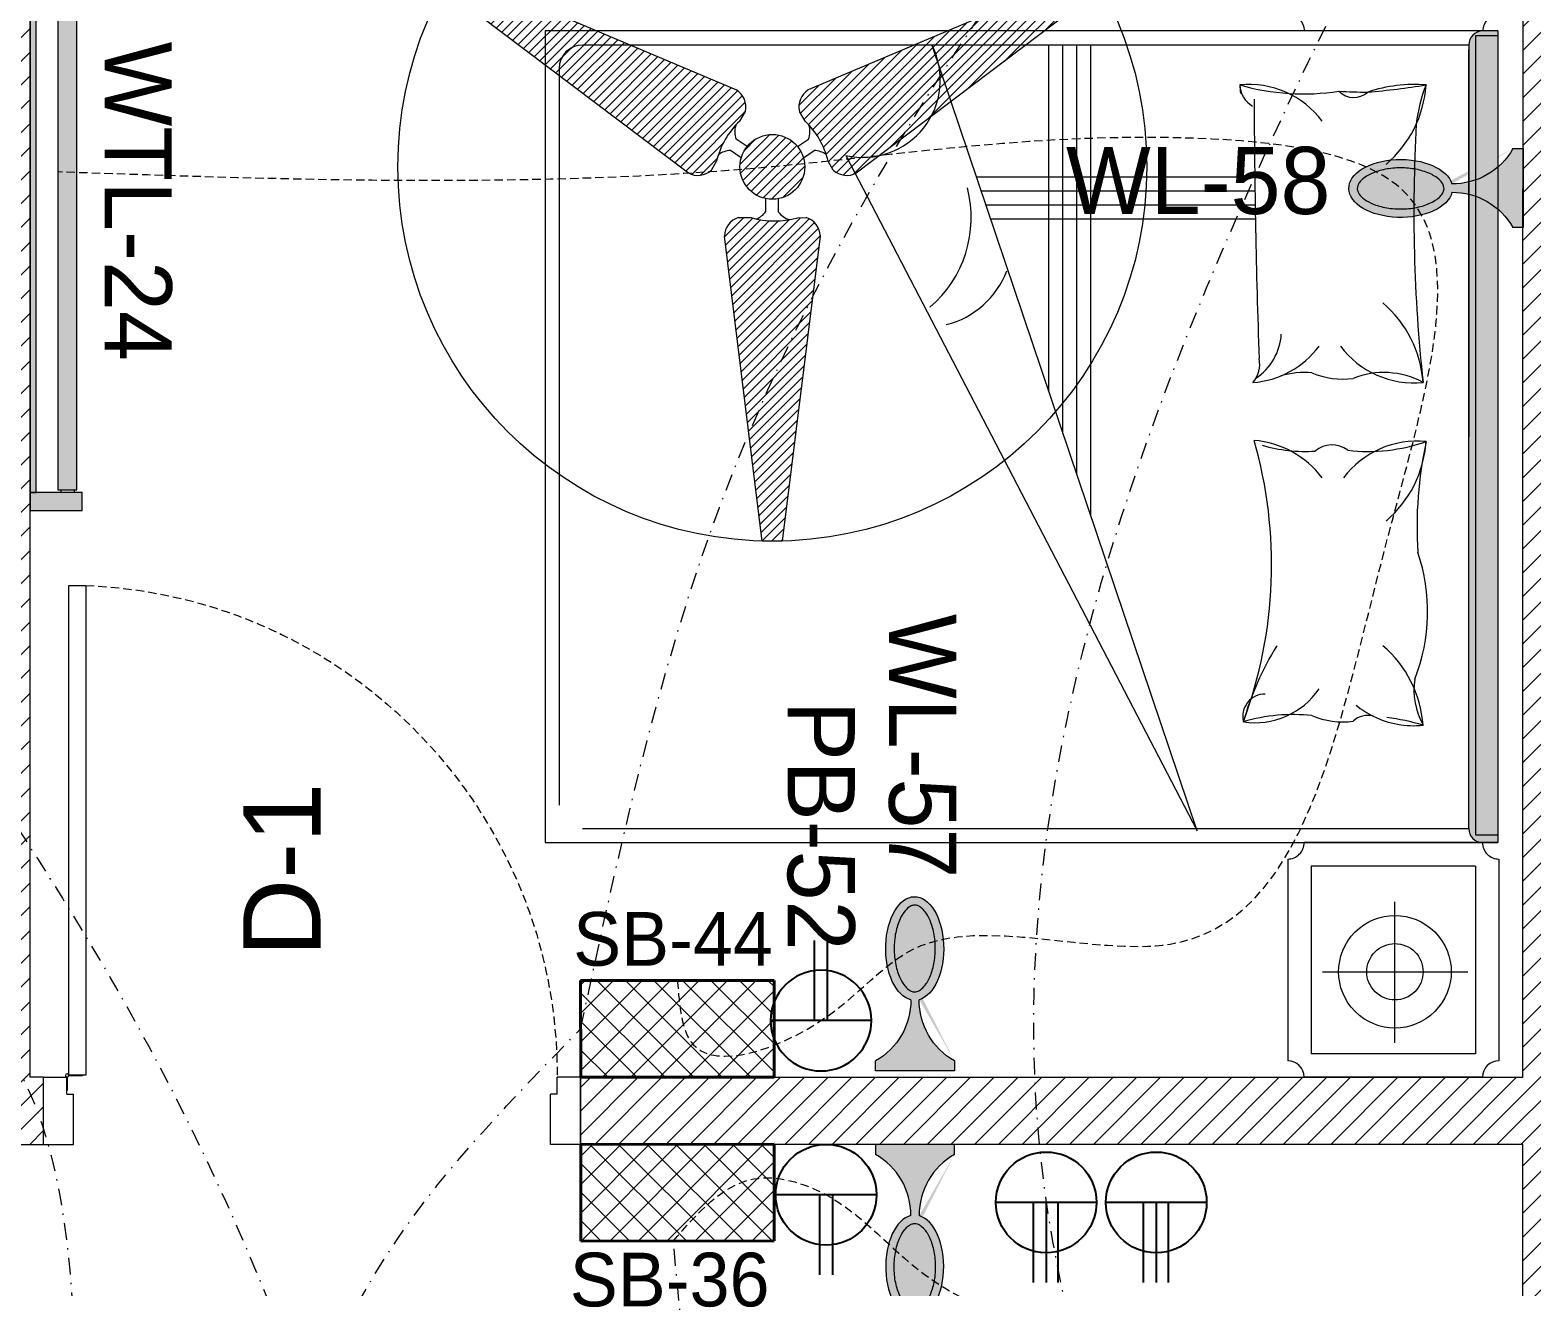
# Model space of a CAD drawing. Header units: inches. Extents: x 109699 to 44449955, y -10987 to 15824140.
# Drawn here: x 196261.5 to 196373.3, y -3447 to -3353.4 of the extents above; entities that cross this region are included whole.
import ezdxf

# ---------------------------------------------------------------- set-up
doc = ezdxf.new("R2010")
doc.units = ezdxf.units.IN
doc.header["$LTSCALE"] = 5
doc.header["$MEASUREMENT"] = 0
for name, pattern in [('DASHDOT', [1, 0.5, -0.25, 0, -0.25]), ('DASHED2', [0.375, 0.25, -0.125]), ('HIDDEN', [0.375, 0.25, -0.125])]:
    doc.linetypes.add(name, pattern=pattern)
doc.layers.get('0').update_dxf_attribs({"color": 123})
for name, color, linetype, lineweight in [('@NORMAL', 7, 'Continuous', 5), ('AC In', 244, 'DASHED2', 30), ('door', 8, 'Continuous', 9), ('E-CF-Ceiling-Fan', 30, 'Continuous', 13), ('E-Con-Point', 5, 'DASHED2', 13), ('E-PB-Socket-5A', 203, 'Continuous', 13), ('E-QS-Socket-15A', 1, 'Continuous', 9), ('E-SB-Switch-Board', 106, 'Continuous', 18), ('E-WL-Wall-Light', 232, 'Continuous', 15), ('E-WTL-Wall-Tube-Light', 6, 'Continuous', 15), ('fixture', 255, 'Continuous', 0), ('ha', 252, 'Continuous', 5), ('QS For edit', 139, 'Continuous', 35), ('SB', 1, 'DASHDOT', 20), ('WALL-1', 8, 'Continuous', 9), ('wll 01', 7, 'Continuous', 9)]:
    doc.layers.add(name, color=color, linetype=linetype, lineweight=lineweight)
doc.layers.add('FURNITUR', color=7, linetype='Continuous', lineweight=5, true_color=0xe8e8e8)
doc.styles.get("Standard").update_dxf_attribs({"font": 'times.ttf'})
doc.styles.add('TEXT-3', font='arial.ttf')

# ---------------------------------------------------------------- blocks, each defined once
blk = doc.blocks.new('Door-40')
at = {"layer": 'door', "ltscale": 0.5}
for p, q in [((0, 40), (5, 40)), ((0, 40), (0, 37.75)), ((5, 40), (5, 38.24999999999636)), ((3.75, 38.24999999999636), (3.75, 37.75000000000364)), ((3.75, 38.24999999999636), (5, 38.24999999999636)), ((0, 37.75), (3.75, 37.75000000000364)), ((0, 0), (0, 2.25)), ((0, 2.25), (3.75, 2.249999999996362)), ((3.75, 1.750000000003638), (3.75, 2.249999999996362)), ((5.135000000002037, 2.913192669428099), (5.145000000004075, 2.913192669428099)), ((5.135000000002037, 1.885000000002037), (5.135000000002037, 2.913192669428099)), ((3.75, 1.750000000003638), (5, 1.750000000003638)), ((4.010000000002037, 1.760000000002037), (4.010000000002037, 1.75)), ((5.010000000002037, 1.760000000002037), (4.010000000002037, 1.760000000002037)), ((5, 1.750000000003638), (5.010400642058812, 1.750000000007276)), ((5, 0), (5, 1.750000000003638)), ((5.145000000004075, 1.895000000000437), (5.145000000004075, 1.884599357945262)), ((0, 0), (5, 0)), ((0, 0), (5, 0))]:
    blk.add_line(p, q, dxfattribs=at)
blk.add_lwpolyline([(41.625, 3.145000000000437), (5.145000000004075, 3.145000000000437), (5.145000000004075, 1.895000000000437), (41.625, 1.895000000000437)], close=True, dxfattribs=at)
blk.add_circle((5.135000000002037, 1.760000000002037), 0.1249999999999983, dxfattribs=at)
at = {"layer": 'door', "linetype": 'HIDDEN', "ltscale": 0.5}
blk.add_arc((5.156161382139544, 1.755015969829401), 36.49531813451388, 2.182731632980644, 90.24516611661387, dxfattribs=at)
blk = doc.blocks.new('tgfre')
at = {"layer": 'fixture'}
h = blk.add_hatch(color=256, dxfattribs=at)
edge = h.paths.add_edge_path()
edge.add_line((17689.79332129713, -2545028.964245582), (17718.97156130848, -2545028.964245582))
edge.add_ellipse((17718.97156130848, -2545027.915925581), major_axis=(0.7412741810021313, 0.7412741810021312), ratio=0.999999999963271, start_angle=225.0000000010522, end_angle=315.0000355364076)
edge.add_line((17720.01988130889, -2545027.915924931), (17720.01988130884, -2545027.915925581))
edge.add_line((17720.01988130884, -2545027.915925581), (17720.01988130884, -2545026.804643255))
edge.add_line((17720.01988130884, -2545026.804643255), (17719.45594405886, -2545026.804643255))
edge.add_line((17719.45594405886, -2545026.804643255), (17719.45594405886, -2545028.442643255))
edge.add_line((17719.45594405886, -2545028.442643255), (17659.91620128561, -2545028.442643255))
edge.add_line((17659.91620128561, -2545028.442643255), (17659.91620128561, -2545026.804643255))
edge.add_line((17659.91620128561, -2545026.804643255), (17659.56676128539, -2545026.804643255))
edge.add_line((17659.56676128539, -2545026.804643255), (17659.56676128539, -2545027.915925581))
edge.add_ellipse((17660.6150812858, -2545027.915925581), major_axis=(0.7412741809921982, 0.7412741809921981), ratio=0.9999999999881061, start_angle=134.9999999996593, end_angle=225.0001842073806)
edge.add_line((17660.61508465616, -2545028.964245581), (17660.61508128577, -2545028.964245581))
edge.add_line((17660.61508128577, -2545028.964245582), (17689.79332129713, -2545028.964245582))
blk.add_hatch(color=256, dxfattribs=at).paths.add_polyline_path([(17659.91620128561, -2545026.804643255), (17659.91620128561, -2545028.442643255), (17719.45594405886, -2545028.442643255), (17719.45594405886, -2545026.804643255)])
for p, q in [((17659.56676128539, -2545026.804643255), (17659.56676128539, -2545097.740963253)), ((17659.56676128539, -2545026.804643255), (17720.01988130884, -2545026.804643255)), ((17659.91620128561, -2545028.442643255), (17659.91620128561, -2545026.804643255)), ((17659.91620128561, -2545026.804643255), (17719.45594405886, -2545026.804643255)), ((17719.45594405886, -2545026.804643255), (17720.01988130884, -2545026.804643255)), ((17719.45594405886, -2545026.804643255), (17719.45594405886, -2545028.442643255)), ((17720.01988130884, -2545026.804643255), (17720.01988130884, -2545027.915925581)), ((17720.01988130884, -2545097.740963253), (17720.01988130884, -2545026.804643255)), ((17721.2426569502, -2545026.716426946), (17736.26857695606, -2545026.716426946)), ((17659.56676128536, -2545027.915925581), (17659.56676128536, -2545041.194645581)), ((17719.45594405886, -2545028.442643255), (17659.91620128561, -2545028.442643255)), ((17720.01961694984, -2545027.939466946), (17720.01961694984, -2545041.218186945)), ((17721.76681695037, -2545028.463626945), (17735.74441695589, -2545028.463626945)), ((17721.76681695037, -2545028.463626945), (17721.76681695037, -2545040.694026945)), ((17735.74441695589, -2545028.463626945), (17735.74441695589, -2545040.694026945)), ((17737.49161695666, -2545027.939466946), (17737.49161695666, -2545041.218186945)), ((17660.61508128577, -2545028.964245582), (17689.79332129713, -2545028.964245582)), ((17660.61508128577, -2545028.964245582), (17660.61508128577, -2545094.945443253)), ((17689.79332129713, -2545028.964245582), (17660.9496985357, -2545028.964245582)), ((17718.97156130848, -2545028.964245582), (17689.79332129713, -2545028.964245582)), ((17718.97156130848, -2545094.945443253), (17718.97156130848, -2545028.964245582)), ((17729.63509071153, -2545039.852588492), (17729.63509071153, -2545029.03529376)), ((17734.92281371579, -2545034.455995287), (17724.43550321204, -2545034.455995287)), ((17721.76681695037, -2545040.694026945), (17735.74441695589, -2545040.694026945)), ((17721.2426569502, -2545042.441226945), (17736.26857695606, -2545042.441226945)), ((17670.44838954456, -2545044.89687155), (17670.44838954456, -2545065.606870901)), ((17671.49670954494, -2545044.882446766), (17671.49670954494, -2545065.253034192)), ((17672.54502954555, -2545044.866155507), (17672.54502954555, -2545064.899197483)), ((17673.5933495459, -2545044.847997619), (17673.5933495459, -2545064.545360774)), ((17719.13960531473, -2545049.172252135), (17660.6565738795, -2545068.911876844)), ((17668.84265702101, -2545075.335634144), (17719.13960531473, -2545049.172252135)), ((17695.68118733293, -2545057.09011063), (17660.61508128577, -2545057.09011063)), ((17692.57530601969, -2545058.13843063), (17660.61508128577, -2545058.13843063)), ((17689.46942470648, -2545059.186750629), (17660.61508128577, -2545059.186750629)), ((17686.363543393, -2545060.23507063), (17660.61508128577, -2545060.23507063)), ((17662.36228128654, -2545096.692643254), (17717.22436130795, -2545096.692643254)), ((17659.56676128539, -2545097.740963253), (17720.01988130884, -2545097.740963253))]:
    blk.add_line(p, q, dxfattribs=at)
for centre, major_axis, ratio, start_param, end_param in [((17659.56676128536, -2545026.692885581), (0.8648198778264486, 0.8648198778264485), 0.999999999984751, 2.35619449018472, 3.926990816994866), ((17720.01961694984, -2545026.716426946), (-0.8648198778264484, 0.8648198778264485), 0.999999999984751, 2.35619449018472, 3.926990816994866), ((17737.49161695666, -2545026.716426946), (-0.8648198778278127, 0.8648198778278127), 0.9999999999815963, 0.7853981634066498, 2.356194490183143), ((17660.61508128577, -2545027.915925581), (-0.7412741809892912, 0.7412741809892913), 0.9999999999977218, 0.7853981633985874, 2.356194490191206), ((17718.97156130848, -2545027.915925581), (0.7412741809892913, 0.7412741809892912), 0.9999999999977218, 3.92699081698838, 5.497787143780999), ((17729.63509071153, -2545034.455995287), (2.965096723956786, 2.965096723956786), 0.9999999999979776, 5.497787143781126, 11.78097245096071), ((17702.80142664057, -2545045.568999407), (-9.581715043808412, 9.581715043808417), 0.999999999999743, -1.165834720622844, -0.4541049723402379), ((17674.32955761929, -2545033.015640169), (-7.621574899196436, 7.621574899196438), 0.9999999999966472, 0.7034521686545641, 1.111673256604227), ((17607.13951160503, -2545041.264960937), (40.43344295396098, 40.43344295396097), 0.9999999999668296, 5.581734797323774, 5.658168590841135), ((17662.98815135998, -2545040.672421404), (-6.052860419709783, 6.052860419709785), 0.9999999999980501, 4.632433733463254, 5.427748761502068), ((17667.5264830768, -2545022.614695308), (-7.284339025865555, 7.284339025865555), 0.9999999999870376, 1.963806952785807, 2.256134098131581), ((17673.06365379403, -2544914.925439957), (-83.52485605111428, 83.5248560511143), 0.9999999999999984, 2.300577228777077, 2.463710463833169), ((17686.33824084335, -2545040.904405956), (6.052860419705463, 6.052860419705462), 0.99999999999856, 0.8554365456772662, 1.650751573716696), ((17678.98471832398, -2545033.062168676), (-4.801487673579789, 4.801487673579789), 0.9999999999950706, 2.994480553302152, 4.029790300661771), ((17691.18061328691, -2545035.286239496), (-4.366952424934104, 4.366952424934106), 0.99999999999746, 0.292755243035264, 1.164104333420051), ((17696.90424968346, -2545032.830184124), (4.80148767357979, 4.801487673579789), 0.9999999999950703, 2.253395006517815, 3.288704753877434), ((17677.66603253892, -2545036.477416792), (9.34650725294381, 9.34650725294381), 0.9999999999911381, 5.38424812159791, 5.832658117851593), ((17696.5005750572, -2545002.898519261), (-21.15430548478198, 21.15430548478198), 0.999999999999357, 2.142283920821784, 2.419522610122943), ((17689.55072716382, -2545040.672421404), (-6.052860419709783, 6.052860419709785), 0.9999999999980501, 4.632433733463254, 5.427748761502068), ((17711.87036420283, -2545040.904405956), (6.052860419705463, 6.052860419705462), 0.99999999999856, 0.8554365456772662, 1.650751573716696), ((17708.63128554501, -2545027.584745407), (3.861607688792253, 3.861607688792252), 0.999999999999584, 3.780310137491724, 4.431551139582046), ((17704.51684168322, -2545033.062168676), (-4.801487673568309, 4.80148767356831), 0.9999999999989069, 3.468617536284653, 4.029790300659894), ((17728.60435613841, -2545037.465243239), (-12.77581491874902, 12.77581491874902), 0.9999999999891834, 0.4992438592357962, 0.6514842584829568), ((17729.63509071153, -2545034.455995287), (1.482548361980474, 1.482548361980474), 0.9999999999951699, 5.497787143779723, 11.78097245095931), ((17704.51684168322, -2545033.062168676), (4.801487674154708, 4.801487674154707), 0.9999999998801301, 4.816068909878476, 5.039413863042753), ((17712.14158930499, -2545036.470978566), (-1.133333663368411, 1.133333663368411), 0.9999999999876115, 0.5297180378014543, 1.540574951822646), ((17662.96415838687, -2545037.517042017), (-1.102448012653055, 1.102448012653056), 0.9999999999999545, 3.132405170083446, 4.663019562214575), ((17581.61015783696, -2545034.872070438), (58.35883320381981, 58.35883320381978), 0.9999999999705963, 5.452243507707301, 5.478372883497673), ((17646.93877302899, -2545041.251110086), (12.24513547722147, 12.24513547722146), 0.9999999999977098, 5.218958635666583, 5.649754553344403), ((17679.61875571372, -2545038.340047881), (4.153826495701253, 4.153826495701252), 0.9999999999923088, 5.096657511720863, 5.629328349409318), ((17692.30724275933, -2545039.149880158), (1.351963359252402, 1.351963359252402), 0.9999999999999313, 1.694423054014936, 3.070069144045654), ((17705.15087907296, -2545038.340047881), (-4.153826495634648, 4.153826495634648), 0.9999999999889267, 3.525861184932488, 4.058532022624131), ((17670.34167387959, -2545045.320512589), (4.801487673587746, 4.801487673587745), 0.999999999994828, 1.423684226505278, 2.458993973862464), ((17678.98471832398, -2545045.552497141), (-4.80148767358759, 4.801487673587592), 0.9999999999977194, 4.002356349221028, 4.859501080671604), ((17691.41235733108, -2545041.167349803), (4.53097488220449, 4.53097488220449), 0.999999999990302, 2.272825078499774, 2.63946220235339), ((17697.15987131398, -2545045.550519163), (-5.040032741019953, 5.040032741019954), 0.9999999999951115, -0.1375363438338613, 0.6997033025085844), ((17679.35610985881, -2545041.116679943), (8.151668267036735, 8.151668267036735), 0.9999999999954289, 5.214964124877698, 5.559840784276939), ((17705.31719616504, -2545044.866944945), (4.078340214566077, 4.078340214566076), 0.9999999999938577, 5.345282507078382, 6.470934117178472), ((17723.56990466159, -2545042.040400274), (-9.25373069536983, 9.253730695369834), 0.999999999999024, 0.6777040404955534, 1.072253443202489), ((17659.56676128536, -2545042.417685581), (-0.8648198778264484, 0.8648198778264485), 0.999999999984751, -0.785398163405073, 0.7853981634050728), ((17720.01961694984, -2545042.441226945), (0.8648198778264486, 0.8648198778264485), 0.999999999984751, 5.497787143774514, 7.068583470584659), ((17737.49161695666, -2545042.441226945), (0.8648198778278127, 0.8648198778278127), 0.9999999999815962, 0.7853981634066501, 2.356194490183143), ((17681.88104193792, -2545047.182311005), (-3.020890983077819, 3.02089098307782), 0.9999999999933377, 4.513910025168488, 5.436253416970747), ((17699.31430102276, -2545077.298515191), (23.79828175053945, 23.79828175053945), 0.99999999999973, 0.4302350312666292, 1.064006330457687), ((17717.03889570766, -2545024.303008708), (-15.74692476594265, 15.74692476594265), 0.9999999999920598, 1.803795802673357, 2.082417732349874), ((17710.61948507617, -2545044.121304797), (-1.180901493422642, 1.180901493422642), 0.9999999999971299, 0.7814305878650298, 2.597081988017901), ((17663.46670902451, -2545044.030855804), (-1.407227852663188, 1.407227852663188), 0.9999999999895683, 2.4167723173938, 3.377930904139904), ((17662.86891402645, -2544455.958603579), (-416.4767292855888, 416.4767292855889), 0.9999999999998579, 2.35923115214334, 2.392011071090213), ((17684.3755087241, -2545046.634591355), (-1.490628077106551, 1.490628077106551), 0.999999999995515, -1.499254248577064, -0.5869502061760998), ((17662.98815135998, -2545037.478275309), (6.052860420537196, 6.052860420537194), 0.9999999999505341, 3.997029199290837, 4.072580214606678), ((17675.09992130197, -2545069.46307768), (4.623227380008562, 4.623227380008561), 0.9999999999974487, 5.745384866868091, 6.704179791864133), ((17673.44903069997, -2545074.836509078), (-6.243567706311391, 6.243567706311393), 0.9999999999996472, 4.636101309681122, 5.748612376874571), ((17663.22225230158, -2545074.070143119), (4.073721684937504, 4.073721684937503), 0.9999999999972083, 5.276320299667716, 7.530142196727566), ((17662.36228128654, -2545094.945443253), (-1.235456968314272, 1.235456968314273), 0.9999999999996845, 0.7853981633976059, 2.356194490192187)]:
    blk.add_ellipse(centre, major_axis=major_axis, ratio=ratio, start_param=start_param, end_param=end_param, dxfattribs=at)
blk = doc.blocks.new('A$C4DCB0E22')
h = blk.add_hatch()
h.set_pattern_fill('ANSI37', color=256, scale=15, angle=90.05046403147966, style=0)
h.set_pattern_definition([(135.0504640314797, (0, 0), (-1.324656962164393, -1.326992438783809), []), (225.0504640314796, (0, 0), (1.326992438783809, -1.324656962164393), [])])
h.paths.add_polyline_path([(0.0158499618895469, -4.176303718850249e-06), (-3.779117417224143e-06, 17.9999888419976), (8.999992730033242, 18.00791571250107), (9.015846471040199, 0.007922694199763214)])
at = {"lineweight": 40}
for p, q in [((-3.779117417224143e-06, 17.9999888419976), (8.999992730033242, 18.00791571250107)), ((0.0158499618895469, -4.176303718850249e-06), (-3.779117417224143e-06, 17.9999888419976)), ((9.015846471040199, 0.007922694199763214), (8.999992730033242, 18.00791571250107)), ((0.0158499618895469, -4.176303718850249e-06), (9.015846471040199, 0.007922694199763214))]:
    blk.add_line(p, q, dxfattribs=at)
blk = doc.blocks.new('A$C0EEE0DA8')
at = {"lineweight": 25}
for p, q in [((9.859886922386067, 11.01563311866266), (9.859886922386067, 3.514223118661903)), ((9.859886922386067, 7.754928118662065), (15.8195753665932, 7.754928118662065)), ((9.859886922386067, 6.774928118662501), (15.8195753665932, 6.774928118662501))]:
    blk.add_line(p, q, dxfattribs=at)
blk.add_circle((9.85988692238243, 7.264928118662283), 3.750704999999999, dxfattribs=at)
blk = doc.blocks.new('E-W-LIGHT')
at = {"linetype": 'ByBlock', "ltscale": 0.5}
h = blk.add_hatch(color=256, dxfattribs=at)
h.dxf.hatch_style = 1
h.set_gradient(color1=(255, 255, 255), color2=(255, 255, 0), name='CYLINDER')
edge = h.paths.add_edge_path()
edge.add_spline(control_points=[(-96.71110423948552, 1.235367220396483), (-96.8976251288622, 1.235367220396483), (-97.08530367817384, 1.204590695443009), (-97.49532330615068, 1.060408411101338), (-97.71769888777162, 0.9452617532663472), (-98.18859363857634, 0.6007580769133996), (-98.4360601757027, 0.3712016227401077), (-98.9274233233457, -0.2076466389563343), (-99.17095937526851, -0.5565722783421756), (-99.79256403547286, -1.649000525487912), (-100.1403411294208, -2.496475964584042), (-100.6655547252501, -4.389078901701514), (-100.8435119435345, -5.433326140728264), (-100.996858843053, -7.577941591604359), (-100.9723680002039, -8.677864733885961), (-100.7253955626443, -10.7881619923927), (-100.5027117058065, -11.79805679996582), (-99.90205506231798, -13.59089832466863), (-99.52349327352754, -14.37265162368595), (-98.79708591162027, -15.46144462183512), (-98.46289770719719, -15.83531695936959), (-97.82402795464219, -16.37320808014224), (-97.52292902289115, -16.53708124557815), (-97.0332651008719, -16.69867335386745), (-96.83300356165012, -16.72444707740215), (-96.42760539585558, -16.70413243760904), (-96.21918910161975, -16.65733367471884), (-95.75858057275782, -16.45705756399432), (-95.50712660475898, -16.30138572900886), (-94.98330090317799, -15.85001415615693), (-94.71221849052682, -15.55449414506236), (-94.18744122004225, -14.82684639582039), (-93.93399672563008, -14.39521060388152), (-93.32240182252819, -13.09860869282319), (-93.0057716383552, -12.13470487732181), (-92.57508722519842, -10.03980369670334), (-92.46055768618565, -8.90959698224412), (-92.45565766659526, -6.646794607945969), (-92.56528275998282, -5.514732191470296), (-92.98715107886524, -3.412587944823316), (-93.29985699109132, -2.443281268231641), (-93.99092435031811, -0.9549615958549695), (-94.34810290115182, -0.3877643056552464), (-95.07582621573985, 0.4836147841888085), (-95.44374809115733, 0.7854262440646148), (-96.01798165069457, 1.105607693885873), (-96.24029005175481, 1.180327462172805), (-96.53763867025813, 1.228459302029147), (-96.62438560181026, 1.235367220396483), (-96.71110423948552, 1.235367220396483)], knot_values=[0, 0, 0, 0, 0.194197829587449, 0.194197829587449, 0.388395659174898, 0.388395659174898, 0.582593488762347, 0.582593488762347, 0.776791318349796, 0.776791318349796, 1.110216687407361, 1.110216687407361, 1.443642056464925, 1.443642056464925, 1.77706742552249, 1.77706742552249, 2.110492794580054, 2.110492794580054, 2.443918163637619, 2.443918163637619, 2.701496175378678, 2.701496175378678, 2.959074187119738, 2.959074187119738, 3.169612053741, 3.169612053741, 3.380149920362263, 3.380149920362263, 3.590687786983526, 3.590687786983526, 3.801225653604789, 3.801225653604789, 4.011763520226051, 4.011763520226051, 4.360140390670959, 4.360140390670959, 4.708517261115867, 4.708517261115867, 5.056894131560775, 5.056894131560775, 5.405271002005684, 5.405271002005684, 5.69307956715584, 5.69307956715584, 5.980888132305996, 5.980888132305996, 6.192897451070847, 6.192897451070847, 6.283185307179586, 6.283185307179586, 6.283185307179586, 6.283185307179586], degree=3, periodic=0)
at = {"layer": 'E-WL-Wall-Light', "linetype": 'ByBlock', "ltscale": 0.5}
h = blk.add_hatch(color=256, dxfattribs=at)
h.dxf.hatch_style = 1
edge = h.paths.add_edge_path()
edge.add_ellipse((-96.71110423948552, -7.740473765769313), major_axis=(0, 10.71660606041263), ratio=0.559300439547623, start_angle=187.7376784571124, end_angle=531.0374031504149)
edge.add_arc((-112.001170541625, -18.46997501720373), 14.35701343791298, -60.53601194170483, 0.5736542653427819, ccw=False)
edge.add_line((-104.9392941575301, -30.97012448799713), (-104.939294157532, -33.06572841662167))
edge.add_line((-104.939294157532, -33.06572841662167), (-88.60969415754215, -33.06572841666017))
edge.add_line((-88.60969415754215, -33.06572841666017), (-88.60969415754002, -30.97012448799946))
edge.add_arc((-81.54781777344922, -18.46997501720374), 14.35701343791298, 179.559619270027, 240.5360119417236, ccw=False)
edge = h.paths.add_edge_path(flags=16)
edge.add_spline(control_points=[(-96.71110423948552, 1.235367220396483), (-96.8976251288622, 1.235367220396483), (-97.08530367817384, 1.204590695443009), (-97.49532330615068, 1.060408411101338), (-97.71769888777162, 0.9452617532663472), (-98.18859363857634, 0.6007580769133996), (-98.4360601757027, 0.3712016227401077), (-98.9274233233457, -0.2076466389563343), (-99.17095937526851, -0.5565722783421756), (-99.79256403547286, -1.649000525487912), (-100.1403411294208, -2.496475964584042), (-100.6655547252501, -4.389078901701514), (-100.8435119435345, -5.433326140728264), (-100.996858843053, -7.577941591604359), (-100.9723680002039, -8.677864733885961), (-100.7253955626443, -10.7881619923927), (-100.5027117058065, -11.79805679996582), (-99.90205506231798, -13.59089832466863), (-99.52349327352754, -14.37265162368595), (-98.79708591162027, -15.46144462183512), (-98.46289770719719, -15.83531695936959), (-97.82402795464219, -16.37320808014224), (-97.52292902289115, -16.53708124557815), (-97.0332651008719, -16.69867335386745), (-96.83300356165012, -16.72444707740215), (-96.42760539585558, -16.70413243760904), (-96.21918910161975, -16.65733367471884), (-95.75858057275782, -16.45705756399432), (-95.50712660475898, -16.30138572900886), (-94.98330090317799, -15.85001415615693), (-94.71221849052682, -15.55449414506236), (-94.18744122004225, -14.82684639582039), (-93.93399672563008, -14.39521060388152), (-93.32240182252819, -13.09860869282319), (-93.0057716383552, -12.13470487732181), (-92.57508722519842, -10.03980369670334), (-92.46055768618565, -8.90959698224412), (-92.45565766659526, -6.646794607945969), (-92.56528275998282, -5.514732191470296), (-92.98715107886524, -3.412587944823316), (-93.29985699109132, -2.443281268231641), (-93.99092435031811, -0.9549615958549695), (-94.34810290115182, -0.3877643056552464), (-95.07582621573985, 0.4836147841888085), (-95.44374809115733, 0.7854262440646148), (-96.01798165069457, 1.105607693885873), (-96.24029005175481, 1.180327462172805), (-96.53763867025813, 1.228459302029147), (-96.62438560181026, 1.235367220396483), (-96.71110423948552, 1.235367220396483)], knot_values=[0, 0, 0, 0, 0.194197829587449, 0.194197829587449, 0.388395659174898, 0.388395659174898, 0.582593488762347, 0.582593488762347, 0.776791318349796, 0.776791318349796, 1.110216687407361, 1.110216687407361, 1.443642056464925, 1.443642056464925, 1.77706742552249, 1.77706742552249, 2.110492794580054, 2.110492794580054, 2.443918163637619, 2.443918163637619, 2.701496175378678, 2.701496175378678, 2.959074187119738, 2.959074187119738, 3.169612053741, 3.169612053741, 3.380149920362263, 3.380149920362263, 3.590687786983526, 3.590687786983526, 3.801225653604789, 3.801225653604789, 4.011763520226051, 4.011763520226051, 4.360140390670959, 4.360140390670959, 4.708517261115867, 4.708517261115867, 5.056894131560775, 5.056894131560775, 5.405271002005684, 5.405271002005684, 5.69307956715584, 5.69307956715584, 5.980888132305996, 5.980888132305996, 6.192897451070847, 6.192897451070847, 6.283185307179586, 6.283185307179586, 6.283185307179586, 6.283185307179586], degree=3, periodic=0)
for p, q in [((-104.9392941575301, -30.97012448799713), (-104.939294157532, -33.06572841662167)), ((-88.60969415754215, -33.06572841666017), (-88.60969415754002, -30.97012448803655)), ((-104.939294157532, -33.06572841662167), (-88.60969415754215, -33.06572841666017))]:
    blk.add_line(p, q)
at = {"linetype": 'ByBlock', "ltscale": 0.5}
for centre, start, end in [((-112.001170541625, -18.46997501720374), 299.4639880582952, 0.5736542653427851), ((-81.54781777344922, -18.46997501720374), 179.4263457346572, 240.5360119417045)]:
    blk.add_arc(centre, 14.35701343791298, start, end, dxfattribs=at)
blk.add_ellipse((-96.71110423948552, -7.740473765769313), major_axis=(0, 10.71660606041263), ratio=0.559300439547623, start_param=3.276640619127039, end_param=9.268351136215248, dxfattribs=at)
blk.add_open_spline([(-96.71110423948552, 1.235367220396483), (-96.8976251288622, 1.235367220396483), (-97.08530367817384, 1.204590695443009), (-97.49532330615068, 1.060408411101338), (-97.71769888777162, 0.9452617532663472), (-98.18859363857634, 0.6007580769133996), (-98.4360601757027, 0.3712016227401077), (-98.9274233233457, -0.2076466389563343), (-99.17095937526851, -0.5565722783421756), (-99.79256403547286, -1.649000525487912), (-100.1403411294208, -2.496475964584042), (-100.6655547252501, -4.389078901701514), (-100.8435119435345, -5.433326140728264), (-100.996858843053, -7.577941591604359), (-100.9723680002039, -8.677864733885961), (-100.7253955626443, -10.7881619923927), (-100.5027117058065, -11.79805679996582), (-99.90205506231798, -13.59089832466863), (-99.52349327352754, -14.37265162368595), (-98.79708591162027, -15.46144462183512), (-98.46289770719719, -15.83531695936959), (-97.82402795464219, -16.37320808014224), (-97.52292902289115, -16.53708124557815), (-97.0332651008719, -16.69867335386745), (-96.83300356165012, -16.72444707740215), (-96.42760539585558, -16.70413243760904), (-96.21918910161975, -16.65733367471884), (-95.75858057275782, -16.45705756399432), (-95.50712660475898, -16.30138572900886), (-94.98330090317799, -15.85001415615693), (-94.71221849052682, -15.55449414506236), (-94.18744122004225, -14.82684639582039), (-93.93399672563008, -14.39521060388152), (-93.32240182252819, -13.09860869282319), (-93.0057716383552, -12.13470487732181), (-92.57508722519842, -10.03980369670334), (-92.46055768618565, -8.90959698224412), (-92.45565766659526, -6.646794607945969), (-92.56528275998282, -5.514732191470296), (-92.98715107886524, -3.412587944823316), (-93.29985699109132, -2.443281268231641), (-93.99092435031811, -0.9549615958549695), (-94.34810290115182, -0.3877643056552464), (-95.07582621573985, 0.4836147841888085), (-95.44374809115733, 0.7854262440646148), (-96.01798165069457, 1.105607693885873), (-96.24029005175481, 1.180327462172805), (-96.53763867025813, 1.228459302029147), (-96.62438560181026, 1.235367220396483), (-96.71110423948552, 1.235367220396483)], degree=3, knots=[0, 0, 0, 0, 0.194197829587449, 0.194197829587449, 0.388395659174898, 0.388395659174898, 0.582593488762347, 0.582593488762347, 0.776791318349796, 0.776791318349796, 1.110216687407361, 1.110216687407361, 1.443642056464925, 1.443642056464925, 1.77706742552249, 1.77706742552249, 2.110492794580054, 2.110492794580054, 2.443918163637619, 2.443918163637619, 2.701496175378678, 2.701496175378678, 2.959074187119738, 2.959074187119738, 3.169612053741, 3.169612053741, 3.380149920362263, 3.380149920362263, 3.590687786983526, 3.590687786983526, 3.801225653604789, 3.801225653604789, 4.011763520226051, 4.011763520226051, 4.360140390670959, 4.360140390670959, 4.708517261115867, 4.708517261115867, 5.056894131560775, 5.056894131560775, 5.405271002005684, 5.405271002005684, 5.69307956715584, 5.69307956715584, 5.980888132305996, 5.980888132305996, 6.192897451070847, 6.192897451070847, 6.283185307179586, 6.283185307179586, 6.283185307179586, 6.283185307179586], dxfattribs=at)
blk = doc.blocks.new('A$C63C712C3')
at = {"linetype": 'ByBlock', "ltscale": 0.5}
h = blk.add_hatch(color=256, dxfattribs=at)
h.dxf.hatch_style = 1
h.paths.add_polyline_path([(35.45815903441689, 102.6004051111813), (7.051254215184599e-05, 102.6004051111813), (7.051254215184599e-05, -1.4210854715202e-14), (35.45815903441689, 0)])
h.paths.add_polyline_path([(1235.458159034402, 102.6004051111813), (35.45815903441689, 102.6004051111813), (35.45815903441689, 90.19858873463818), (1235.458159034402, 90.19858873463818)])
h.paths.add_polyline_path([(1270.916247556277, 102.6004051111813), (1235.458159034402, 102.6004051111813), (1235.458159034402, -1.4210854715202e-14), (1270.916247556277, 0)])
h = blk.add_hatch(color=256, dxfattribs=at)
h.dxf.hatch_style = 1
h.set_gradient(color1=(255, 255, 0), rotation=269, name='CYLINDER')
h.paths.add_polyline_path([(1230.609335631336, 47.55507706388016), (39.80634735536296, 47.55507706388016), (39.80634735536296, 10.14120857274975), (1230.609335631336, 10.14120857274975)])
at = {"ltscale": 2}
for p, q in [((39.80314903250837, 42.02165198561852), (33.8373914979602, 42.02165198561852)), ((1230.612533954176, 42.02165198561852), (1236.578291488724, 42.02165198561852)), ((39.80314903250837, 15.93327464433969), (33.8373914979602, 15.93327464433969)), ((1230.612533954176, 15.93327464433969), (1236.578291488724, 15.93327464433969))]:
    blk.add_line(p, q, dxfattribs=at)
for points in [[(35.45815903441689, 102.6004051111813), (7.051254215184599e-05, 102.6004051111813), (7.051254215184599e-05, 0), (35.45815903441689, 0)], [(35.45815903441689, 102.6004051111813), (1235.458159034402, 102.6004051111813), (1235.458159034402, 90.19858873463818), (35.45815903441689, 90.19858873463818)], [(1235.458159034402, 102.6004051111813), (1270.916247556277, 102.6004051111813), (1270.916247556277, 0), (1235.458159034402, 0)], [(39.80634735536296, 47.55507706388016), (1230.609335631336, 47.55507706388016), (1230.609335631336, 10.14120857274975), (39.80634735536296, 10.14120857274975)]]:
    blk.add_lwpolyline(points, close=True, dxfattribs=at)
blk = doc.blocks.new('A$C7D2A24B3')
at = {"lineweight": 25}
for p, q in [((9.859886922386067, 11.01563311865903), (9.859886922386067, 3.514223118658265)), ((9.859886922386067, 8.143706464579736), (15.8195753665932, 8.143706464579736)), ((9.859886922386067, 7.268951136147734), (15.8195753665932, 7.268951136147734)), ((9.859886922386067, 6.288951136148171), (15.8195753665932, 6.288951136148171))]:
    blk.add_line(p, q, dxfattribs=at)
blk.add_circle((9.85988692238243, 7.264928118658645), 3.750704999999999, dxfattribs=at)
blk = doc.blocks.new('1')
at = {"layer": 'E-CF-Ceiling-Fan', "linetype": 'ByBlock', "ltscale": 0.5}
h = blk.add_hatch(dxfattribs=at)
h.set_pattern_fill('ANSI31', color=256, scale=10)
h.set_pattern_definition([(45, (0, 0), (-0.8838834764831843, 0.8838834764831844), [])])
edge = h.paths.add_edge_path()
edge.add_line((209066.544903523, -13067.11685315647), (209064.6438415694, -13070.41407147769))
edge.add_line((209064.6438415694, -13070.41407147769), (209110.249472843, -13104.88204089217))
edge.add_ellipse((209112.0161950886, -13101.65334947437), major_axis=(2.602475337466696, 2.602475337466696), ratio=0.9999999999999906, start_angle=196.3127629962977, end_angle=268.2872464290007)
edge.add_line((209114.5397230216, -13104.33244681023), (209115.4849750511, -13102.69748638713))
edge.add_ellipse((209130.2442591997, -13106.24386666673), major_axis=(10.7334356491749, 10.7334356491749), ratio=0.9999999999981393, start_angle=88.44228272541869, end_angle=121.48902709430789, ccw=False)
edge.add_line((209119.806567247, -13095.22262044099), (209120.8528262952, -13093.41295266685))
edge.add_ellipse((209117.2719126632, -13092.56276837834), major_axis=(2.602475337466932, 2.602475337466932), ratio=0.9999999999995292, start_angle=301.6440633906456, end_angle=373.6185468234727)
edge.add_line((209119.1884486464, -13089.4206917419), (209066.544903523, -13067.11685315647))
edge = h.paths.add_edge_path()
edge.add_ellipse((209131.089283705, -13116.74145270932), major_axis=(2.633110768784475, 2.633110768784475), ratio=0.9999999999997597, start_angle=316.8297377331859, end_angle=387.8389618723904)
edge.add_line((209132.1880164829, -13113.18345735742), (209130.5488454061, -13113.22495130345))
edge.add_ellipse((209126.3035237661, -13098.2962790596), major_axis=(-10.97469841933177, 10.97469841933177), ratio=0.9999999999999191, start_angle=145.1951729281282, end_angle=150.8743574177565, ccw=False)
edge.add_ellipse((209126.3035237661, -13098.2962790596), major_axis=(-10.97469841933177, 10.97469841933177), ratio=0.9999999999999191, start_angle=122.4336804261327, end_angle=145.1951729281282, ccw=False)
edge.add_ellipse((209126.3035237661, -13098.2962790596), major_axis=(-10.97469841933177, 10.97469841933177), ratio=0.9999999999999191, start_angle=118.5749297277244, end_angle=122.4336804261327, ccw=False)
edge.add_line((209121.9149097344, -13113.18345735741), (209119.5749032555, -13113.18345735741))
edge.add_ellipse((209120.6314155011, -13116.70924926331), major_axis=(2.602635845509655, 2.602635845509654), ratio=0.9999999999987026, start_angle=61.6809744807266, end_angle=133.6503259141647)
edge.add_line((209116.9517537436, -13116.62255417043), (209123.9933819142, -13173.42733947012))
edge.add_line((209123.9933819142, -13173.42733947012), (209127.784032512, -13173.43690240765))
edge.add_line((209127.784032512, -13173.43690240765), (209134.8111659948, -13116.62255417052))
h.paths.add_polyline_path([(209119.8508739552, -13103.74154532349, 1), (209131.9120457831, -13103.74154532349, 1)])
edge = h.paths.add_edge_path()
edge.add_line((209187.3717421067, -13070.20410122277), (209185.4890127634, -13066.97304093389))
edge.add_line((209185.4890127634, -13066.97304093389), (209132.574471092, -13089.4206917419))
edge.add_ellipse((209134.4910070752, -13092.56276837834), major_axis=(-2.602475337469112, 2.602475337469112), ratio=0.9999999999994945, start_angle=-13.61854682341294, end_angle=58.35593660933898)
edge.add_line((209130.9100934432, -13093.41295266685), (209131.9563524914, -13095.22262044099))
edge.add_ellipse((209121.5186605386, -13106.24386666673), major_axis=(10.73343564915542, 10.73343564915542), ratio=0.999999999999095, start_angle=328.5109729056215, end_angle=361.55771727458557, ccw=False)
edge.add_line((209136.2779446873, -13102.69748638713), (209137.2231967167, -13104.33244681019))
edge.add_ellipse((209139.7467246498, -13101.65334947437), major_axis=(-2.602475337469201, 2.602475337469201), ratio=0.9999999999990601, start_angle=91.71275357099776, end_angle=163.2982999863874)
edge.add_line((209141.4914892536, -13104.89395933078), (209187.3717421067, -13070.20410122277))
at = {"layer": 'E-CF-Ceiling-Fan', "ltscale": 10}
for p, q in [((209064.6438415694, -13070.41407147769), (209066.544903523, -13067.11685315647)), ((209066.544903523, -13067.11685315647), (209119.1884486464, -13089.42069174189)), ((209185.4947354289, -13066.97061323832), (209132.574471092, -13089.42069174189)), ((209187.3717421067, -13070.20410122277), (209185.4890127634, -13066.97304093388)), ((209064.6438415694, -13070.41407147769), (209110.249472843, -13104.88204089212)), ((209187.3717421067, -13070.20410122277), (209141.4914892536, -13104.8939593308)), ((209119.8065672471, -13095.2226204409), (209120.8528262952, -13093.41295266684)), ((209131.9563524913, -13095.2226204409), (209130.9100934432, -13093.41295266684)), ((209120.0894197592, -13102.06218894969), (209118.0923406337, -13100.70875594979)), ((209121.1873655701, -13099.95559165538), (209119.1343670181, -13098.56426171081)), ((209130.5755541683, -13099.95559165538), (209132.6285527202, -13098.56426171081)), ((209131.6734999792, -13102.06218894969), (209133.6705791047, -13100.70875594979)), ((209114.5397230216, -13104.33244681025), (209115.484975051, -13102.69748638717)), ((209137.2231967167, -13104.33244681025), (209136.2779446873, -13102.69748638717)), ((209124.6292368371, -13109.64068966342), (209124.6292368371, -13112.08558296959)), ((209126.9897148455, -13109.6694233058), (209126.9897148455, -13112.08558296959)), ((209119.5749032554, -13113.18345735741), (209121.9149097344, -13113.18345735741)), ((209130.5488454059, -13113.22495130345), (209132.1880164829, -13113.18345735741)), ((209123.9933819142, -13173.42733947012), (209116.9517537436, -13116.62255417042)), ((209127.784032512, -13173.43690240765), (209134.8111659948, -13116.62255417039)), ((209127.784032512, -13173.43690240765), (209123.9933819142, -13173.42733947012))]:
    blk.add_line(p, q, dxfattribs=at)
for radius in [69.69809221428028, 6.030585913961706]:
    blk.add_circle((209125.8814598692, -13103.74154532349), radius, dxfattribs=at)
for centre, major_axis, ratio, start_param, end_param in [((209117.2719126632, -13092.56276837834), (2.602475337466931, 2.602475337466931), 0.9999999999995293, 5.264682075261256, 6.520873788586199), ((209134.4910070752, -13092.56276837834), (-2.602475337469112, 2.602475337469112), 0.9999999999994945, -0.2376884814055706, 1.018503231918061), ((209130.2442591997, -13106.24386666673), (10.7334356491749, 10.7334356491749), 0.9999999999981393, 1.543609031538261, 2.120383527840273), ((209121.5186605386, -13106.24386666673), (10.73343564915542, 10.73343564915542), 0.999999999999095, 5.733598106132978, 6.310372602436297), ((209122.7572162564, -13097.18760929776), (-2.740456939066795, 2.740456939066795), 0.9999999999999716, 0.4622372466417044, 1.148537865656782), ((209129.0057034835, -13097.18760929378), (-2.740456939069299, 2.740456939069299), 0.9999999999990347, 3.56385111362636, 4.25015173105463), ((209118.1560665238, -13104.58382336606), (2.740456939070688, 2.740456939070688), 0.9999999999982624, 0.801841786050358, 1.428905426830904), ((209133.6068532084, -13104.58382336598), (-2.740456939075534, 2.740456939075535), 0.999999999998016, -1.428905429243861, -0.8018417876198008), ((209112.0161950886, -13101.65334947437), (2.602475337466696, 2.602475337466696), 0.9999999999999905, 3.426304077972683, 4.682495791295461), ((209139.7467246498, -13101.65334947437), (-2.602475337469201, 2.602475337469201), 0.9999999999990602, 1.600689515884098, 2.85688122920773), ((209121.4571744064, -13109.85887499457), (-2.740456939059593, 2.740456939059593), 0.9999999999952948, 2.745104486731238, 3.314940694839574), ((209130.1617772753, -13109.85887499338), (2.740456939059473, 2.740456939059473), 0.9999999999984862, 2.968244612714574, 3.636223092052213), ((209120.6314155011, -13116.70924926331), (2.602635845509655, 2.602635845509654), 0.9999999999987026, 1.076536090527279, 2.332638233565674), ((209126.3035237661, -13098.2962790596), (-10.97469841933177, 10.97469841933177), 0.999999999999919, 2.069522934069694, 2.63325429377058), ((209131.089283705, -13116.74145270932), (2.633110768784475, 2.633110768784475), 0.9999999999997595, 5.52972209167421, 6.769066852189965)]:
    blk.add_ellipse(centre, major_axis=major_axis, ratio=ratio, start_param=start_param, end_param=end_param, dxfattribs=at)

msp = doc.modelspace()

# ---------------------------------------------------------------- hatches: boundary and pattern name
at = {"layer": 'ha'}
h = msp.add_hatch(dxfattribs=at)
h.set_pattern_fill('ANSI31', scale=10, angle=-7.63333123551244e-14, style=0)
h.set_pattern_definition([(44.99999999999984, (178939.0702236593, 2542407.827854916), (-0.8838834764831834, 0.8838834764831853), [])])
h.paths.add_polyline_path([(196269.0496459785, -3293.98510595926), (196261.4682990585, -3293.98510595926), (196261.4682990585, -3263.985095094917), (196261.4683454887, -3258.985095094917), (196256.4680472783, -3258.985095095382), (196256.4702220628, -3278.757704388378), (196252.4680517924, -3278.757575917085), (196247.4680517924, -3278.757575917085), (196247.4680517924, -3283.757554246606), (196256.4680472773, -3283.757474415963), (196256.4680472773, -3391.757613841937), (196244.4731691775, -3391.757613841937), (196244.4731691775, -3396.757613841937), (196256.4684373581, -3396.757613841937), (196256.4680472773, -3436.42374129503), (196262.4654167218, -3436.423741294564), (196262.4654167219, -3431.424037354094), (196261.4680472773, -3431.423741294564), (196261.4685659416, -3298.985095093985), (196269.0496459785, -3298.985095094451)])
h = msp.add_hatch(dxfattribs=at)
h.set_pattern_fill('ANSI31', scale=10, angle=-7.63333123551244e-14, style=0)
h.set_pattern_definition([(44.99999999999989, (142676.1801270317, 2531118.532197352), (-0.8838834764831833, 0.8838834764831855), [])])
h.paths.add_polyline_path([(196377.6306810349, -3477.007518244003), (196372.6307185896, -3477.007518243538), (196372.6306810349, -3436.423741294098), (196302.4680472773, -3436.424015682684), (196302.4680472773, -3431.424015682684), (196372.6306810347, -3431.424083954216), (196372.6499496709, -3298.985268694842), (196377.6306810349, -3298.985268694842)])

# ---------------------------------------------------------------- linework, layer by layer
at = {"layer": 'AC In', "ltscale": 4}
for points in [[(196082.6221734808, -3284.291563189724, 0.1632158499592506), (196091.8613129776, -3287.238904500024, 0.5995353207297001), (196168.3613129775, -3323.000031214906), (196172.8613129775, -3396.500031214906), (196196.3613129775, -3457.500031214906), (196281.3613129775, -3459.000031214906), (196282.8613129775, -3511.000031214906), (196267.8001453565, -3703.472970319033, 0.661896474038659)], [(196402.01953125, -3320.325812981479, 0.2914917373062913), (196394.9765625, -3316.875, 0.2914917373062913), (196386.36328125, -3342.4765625), (196406.88671875, -3422.91015625), (196417.33203125, -3608.0703125), (196402.4573001974, -3721.899687164535, 0.02149834795460137), (196308.1016223315, -3722.321839887185, 0.719608654580174)], [(196649.4161035242, -3412.666188750646, 0.263215849960531), (196648.765767596, -3403.198516255516, 0.3650851247148239), (196644.3828125, -3403.19921875, 0.0857903163960998), (196555.6989236982, -3429.703235172976), (196541.4640577714, -3493.078742771762), (196430.8844353982, -3610.641529816279), (196405.8084689573, -3718.97546096455), (196308.1016223315, -3722.321839887185, 0.719608654580174)]]:
    msp.add_spline(points, degree=3, dxfattribs=at)
at = {"layer": 'E-Con-Point', "ltscale": 0.5}
for points in [[(196309.6637850884, -3424.215591207887, 0.2377872779188444), (196310.8613129775, -3429.000031214906, 0.2377872779188444), (196320.3613129775, -3427.204936436287, 0.263215849959245), (196327.3386110893, -3421.835910950938, 0.263215849959245), (196346.3613129775, -3421.500031214906), (196362.3613129775, -3392.000031214906, 0.263215849959245), (196363.5205848674, -3365.227503300056, 0.263215849959245), (196348.3613129775, -3361.500031214906), (196316.7403233947, -3363.620848760452, 0.08579031639609269), (196263.5472600821, -3364.000031214906, -16.5590294638172)], [(196309.3614186689, -3443.620030981094, 0.2632158499592451), (196315.3613129775, -3439.000031214906, 0.263215849959245), (196320.7394655508, -3440.174645316967, 0.263215849959245), (196327.3384888807, -3445.54363206752, 0.263215849959245), (196354.3613129775, -3457.500031214906), (196369.8452411093, -3486.509534175281, 0.263215849959245), (196291.7404894327, -3495.620903176862, 0.08579031639609269), (196232.1043533819, -3518.446568270091, 0.3995753445485519)]]:
    msp.add_spline(points, degree=3, dxfattribs=at)
at = {"layer": 'SB', "ltscale": 0.5}
for points in [[(196181.982534455, -3287.508454122663, 0.3422798236915625), (196186.8613129775, -3324.000031214906), (196224.8910262812, -3419.357415078355, -16.71806197509223), (196252.7174792461, -3423.37881078842, -16.5590294638172), (196264.3984375, -3480.500031214906), (196276.8613129775, -3569.000031214906), (196270.7345086658, -3704.358088802134, 0.661896474038659)], [(196302.4648756114, -3427.822975111214, 0.2377872779188442), (196312.7982277545, -3389), (196365.4389041963, -3309.804407761918, 0.263215849959245)], [(196556.4078256201, -3313.566223559079, 0.263215849959245), (196534.277410602, -3482.620924584935), (196431.753867945, -3627.978368512984), (196408.0661569314, -3719.028374020028), (196331.5675651239, -3723.048388819456, 0.8619938400189693)], [(196401.7071141321, -3321.792124718188, 0.2914917373062913), (196408.5245592138, -3361.162723657766), (196474.2919545005, -3424.820577906958), (196494.2168857518, -3525.167006849229, 0.0857903163960998), (196415.9985588041, -3680.13436856421), (196394.6247013907, -3724.121067019503), (196311.2437089975, -3722.321839887185, 0.7196086545801741)], [(196368.4240492923, -3332.249326214906, 0.5389798214356802), (196337.1297123901, -3440.743261631721, 0.5389798214356802), (196346.8992030646, -3487.481465665307, 0.0857903163960998), (196324.3613222235, -3561.423743524271, 0.08911296837862437), (196270.7345086658, -3704.358088802134, 0.661896474038656)], [(196050.4850938574, -3392.231940260411, 0.3916249774238167), (196051.2367710363, -3390.11328125, 0.3916249774238167), (196054.4705529546, -3388.203125, 0.3916249774238167), (196156.8613129775, -3393.500031214906), (196192.8613129775, -3451.000031214906), (196289.3613129775, -3462.500031214906), (196300.8613129775, -3547.500031214906), (196271.5883827769, -3702.740318332511, 0.661896474038659)], [(196051.5119457413, -3377.639641183636, 0.4808857720657059), (196162.8608660564, -3428.80139941549, 0.4266796893144034), (196181.8613129775, -3451.500031214906), (196253.6857779069, -3503.82810545027, 0.0857903163960998), (196269.9706123073, -3704.358088802134, 0.661896474038659)], [(196253.3613129775, -3402.000031214906), (196268.2982277545, -3425.5), (196269.9706123073, -3704.358088802134, 0.6618964740386553)], [(196271.5875827597, -3706.560600142154, 0.661896474038659), (196290.2982476048, -3561.42382379193, 0.2087115998756863), (196288.7982277545, -3443.5), (196302.4648756114, -3427.822975111214, 0.2377872779188444)], [(196272.3486024968, -3707.694964344659, 0.5745059862813484), (196300.8613129775, -3646.000031214906), (196309.3614186689, -3443.620030981094, 0.263215849959245)]]:
    msp.add_spline(points, degree=3, dxfattribs=at)
at = {"layer": 'WALL-1'}
for points, elevation in [([(196247.4680517924, -3278.757597588496), (196247.4680517924, -3278.757597588496), (196247.4680517924, -3283.757575917551), (196256.4680472773, -3283.757496086908), (196256.4680472773, -3391.757635512882), (196244.4731691775, -3391.757635512882), (196244.4731691775, -3396.757635512882), (196256.4684373581, -3396.757635512882), (196256.4680472773, -3436.423762965509), (196262.4654167218, -3436.423762965509), (196262.4654167219, -3431.424037354094), (196261.4680472773, -3431.423762965509), (196261.4685659416, -3298.985116765396), (196269.0496459785, -3298.985116765396), (196269.0496459785, -3293.985127630205), (196261.4685659416, -3293.985127630205), (196261.4685659416, -3258.985116765862)], -16.6590294638172), ([(196377.6306810349, -3477.007518244003), (196372.6307185896, -3477.007518243538), (196372.6306810349, -3436.423741294098), (196302.4680472773, -3436.424015682684), (196302.4680472773, -3431.424015682684), (196372.6306810347, -3431.424083954216), (196372.6499496709, -3298.985268694842), (196377.6306810349, -3298.985268694842), (196377.6306810349, -3477.007518243538)], 0.263215849959245)]:
    msp.add_lwpolyline(points, dxfattribs=dict(at, elevation=elevation))

# ---------------------------------------------------------------- block references
at = {"layer": '@NORMAL', "color": 7, "rotation": 270}
msp.add_blockref('tgfre', (2741397.55349332, 14306.06753474456, 0.3632158499592464), dxfattribs=at)
at = {"layer": '@NORMAL', "xscale": -1, "rotation": 270}
msp.add_blockref('Door-40', (196262.4654167219, -3436.424015682684, -0.1859717417434261), dxfattribs=at)
at = {"layer": 'E-PB-Socket-5A', "xscale": -1, "rotation": 270}
msp.add_blockref('A$C0EEE0DA8', (196313.0963848588, -3437.06482335867, 0.263215849959245), dxfattribs=at)
at = {"layer": 'E-PB-Socket-5A', "rotation": 270}
msp.add_blockref('A$C0EEE0DA8', (196313.4745374321, -3430.314758394584, 0.263215849959245), dxfattribs=at)
at = {"layer": 'E-QS-Socket-15A', "rotation": 270.0000026979018}
msp.add_blockref('A$C7D2A24B3', (196329.8607607897, -3430.883375051611, 0.5389798214356802), dxfattribs=at)
at = {"layer": 'E-SB-Switch-Board', "xscale": 0.8002315484918654, "yscale": 0.8002315484918654, "zscale": 0.8002315484918654, "rotation": 270}
for p in [(196302.4617072875, -3424.209250900198, 0.2377872779188444), (196302.4680506194, -3436.411332043137, 0.263215849959245)]:
    msp.add_blockref('A$C4DCB0E22', p, dxfattribs=at)
at = {"layer": 'E-WL-Wall-Light', "yscale": 0.3601041968213394, "zscale": 0.3601041968213394}
for p, xscale, rotation in [((196360.733207779, -3400.05357781592, 0.263215849959245), -0.3601041968213394, 90), ((196292.5124111884, -3448.331016128232, 0.263215849959245), 0.3601041968213394, 180)]:
    msp.add_blockref('E-W-LIGHT', p, dxfattribs=dict(at, xscale=xscale, rotation=rotation))
at = {"layer": 'E-WL-Wall-Light', "xscale": -0.3601041968213394, "yscale": 0.3601041968213394, "zscale": 0.3601041968213394}
msp.add_blockref('E-W-LIGHT', (196292.5125365734, -3419.048533862499, 0.263215849959245), dxfattribs=at)
at = {"layer": 'E-WTL-Wall-Tube-Light', "xscale": -0.03776802766688649, "yscale": 0.03776802766688649, "zscale": 0.03776802766688649, "rotation": 90}
msp.add_blockref('A$C63C712C3', (196265.3433215483, -3341.204438533892, -16.5590294638172), dxfattribs=at)
at = {"layer": 'FURNITUR', "xscale": 0.4, "yscale": 0.4, "zscale": 0.4}
msp.add_blockref('1', (112666.387739447, 1877.875769368943, 0.08579031639609269), dxfattribs=at)
at = {"layer": 'QS For edit', "ltscale": 0.5, "rotation": 270.0000026979018}
msp.add_blockref('A$C7D2A24B3', (196338.0599795397, -3430.883375051611, 0.5389798214356802), dxfattribs=at)

# ---------------------------------------------------------------- texts
at = {"layer": 'E-PB-Socket-5A', "insert": (196317.8103529528, -3403.395521917731, 0.987044495442058), "char_height": 5, "width": 24.08470202641911, "attachment_point": 7, "rotation": 269.9999999999998}
msp.add_mtext('{\\fCentury Gothic|b0|i0|c0|p34;PB-52}', dxfattribs=at)
at = {"layer": 'E-SB-Switch-Board', "char_height": 4, "width": 14.72456830652664, "attachment_point": 3}
for s, insert in [('{\\fCentury Gothic|b0|i0|c0|p34;SB-44}', (196316.7772940731, -3419.116148742064, -0.05021907489789845)), ('{\\fCentury Gothic|b0|i0|c0|p34;SB-36}', (196316.5262501189, -3444.490757124159, 0.3290471966474738))]:
    msp.add_mtext(s, dxfattribs=dict(at, insert=insert))
at = {"layer": 'E-WL-Wall-Light', "insert": (196338.601947515, -3367.204676324512, -15.44491995060933), "char_height": 5, "width": 24.08470202641911, "attachment_point": 7}
msp.add_mtext('{\\fCentury Gothic|b0|i0|c0|p34;WL-58}', dxfattribs=at)
at = {"layer": 'E-WL-Wall-Light', "insert": (196325.3614380648, -3396.917273598501, -15.44491995060933), "char_height": 5, "width": 24.08470202641911, "attachment_point": 7, "rotation": 270.00000000000034}
msp.add_mtext('{\\fCentury Gothic|b0|i0|c0|p34;WL-57}', dxfattribs=at)
at = {"layer": 'E-WTL-Wall-Tube-Light', "color": 1, "insert": (196267.0247584303, -3354.293601431793, -16.85411830099345), "char_height": 5, "width": 24.08470202641911, "attachment_point": 7, "rotation": 270}
msp.add_mtext('{\\fCentury Gothic|b0|i0|c0|p34;\\C256;WTL-24}', dxfattribs=at)
at = {"layer": 'wll 01', "lineweight": 30, "insert": (196277.3387109922, -3422.453542181318, -0.1859717417434261), "char_height": 4.8, "width": 80.40303804183776, "attachment_point": 1, "rotation": 89.99999999999996, "style": 'TEXT-3'}
msp.add_mtext('{\\H1.2x;D-1}', dxfattribs=at)

doc.saveas('drawing.dxf')
